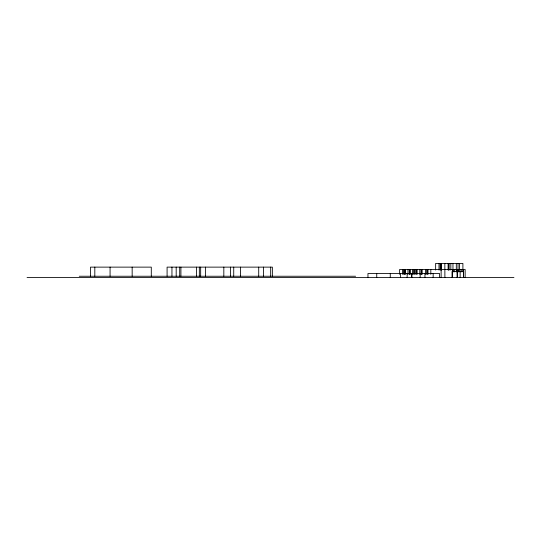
<?xml version="1.0" encoding="UTF-8"?>
<svg xmlns="http://www.w3.org/2000/svg" width="541" height="541" viewBox="0 0 541 541"><rect width="100%" height="100%" fill="white"/><g stroke="black" fill="none" stroke-linecap="round" stroke-linejoin="round"><path stroke-width="0.81" d="M79.263 276.241L355.606 276.241M27.05 277.587L513.95 277.587M465.145 277.587L465.145 269.486L399.623 269.486L399.623 274.348M463.569 269.486L463.569 277.587M463.441 277.587L463.441 271.514L452.039 271.514L452.039 277.587M463.319 269.486L463.319 271.92M462.9 270.081L462.9 263.413L435.64 263.413L435.64 270.081M462.028 269.486L462.028 271.92M460.905 269.486L460.905 271.92M460.141 271.514L460.141 277.587M459.559 263.413L459.559 270.081M459.066 269.486L459.066 271.92M458.038 263.413L458.031 271.92M457.781 269.486L457.781 271.92M457.517 271.514L457.517 277.587M457.044 271.514L457.044 277.587M456.455 269.486L456.455 271.92M456.313 263.413L456.313 270.081M454.697 269.486L454.697 271.92M453.324 269.486L453.324 271.92M452.966 263.413L452.966 270.081M452.533 269.486L452.513 277.587M450.836 263.413L450.836 270.081M449.138 263.413L449.138 270.081M448.347 263.413L448.347 270.081M448.171 263.413L448.171 270.081M444.83 263.413L444.898 277.587M441.476 263.413L441.476 270.081M441.125 269.486L441.125 277.587M440.901 263.413L440.901 270.081M440.137 263.413L440.137 270.081M439.603 277.587L439.603 273.536L367.961 273.536L367.961 277.587M438.994 263.413L438.994 270.081M433.158 273.536L433.158 277.587M430.819 269.486L430.819 274.348M427.992 269.486L427.992 274.348M427.417 269.486L427.417 274.348M426.653 269.486L426.653 274.348M425.51 269.486L425.51 274.348M424.949 273.536L424.949 277.587M422.156 269.486L422.156 274.348M421.344 269.486L421.344 274.348M421.094 269.486L421.094 274.348M420.168 273.536L420.168 277.587M419.769 269.486L419.769 274.348M417.091 269.486L417.091 274.348M416.638 269.486L416.638 274.348M415.062 269.486L415.062 274.348M414.812 269.486L414.812 274.348M413.527 269.486L413.527 274.348M412.404 269.486L412.404 274.348M411.958 273.536L411.958 277.587M411.437 273.536L411.437 277.587M410.565 269.486L410.565 274.348M409.53 269.486L409.53 274.348M409.273 269.486L409.273 274.348M407.955 269.486L407.955 274.348M407.143 273.536L407.143 277.587M405.195 269.486L405.195 274.348M404.979 269.486L404.979 274.348M404.337 269.486L404.337 274.348M403.572 269.486L403.572 274.348M402.592 269.486L402.592 274.348M400.408 273.536L400.408 277.587M390.264 273.536L390.264 277.587M376.739 273.536L376.739 277.587M272.36 276.241L272.36 267.126L167.088 267.126L167.088 276.241M270.669 267.126L270.669 276.241M263.575 267.126L263.575 276.241M258.713 267.126L258.713 276.241M240.414 267.126L240.414 276.241M233.732 267.126L233.732 276.241M230.513 267.126L230.513 276.241M223.825 267.126L223.825 276.241M205.397 267.126L205.397 276.241M200.67 267.126L200.67 276.241M199.345 267.126L199.345 276.241M196.478 267.126L196.478 276.241M180.91 267.126L180.91 276.241M179.7 267.126L179.7 276.241M176.19 267.126L176.19 276.241M171.95 267.126L171.95 276.241M151.291 276.241L151.291 267.126L90.503 267.126L90.503 276.241M132.16 267.126L132.16 276.241M110.073 267.126L110.073 276.241M94.817 267.126L94.817 276.241"/></g></svg>
